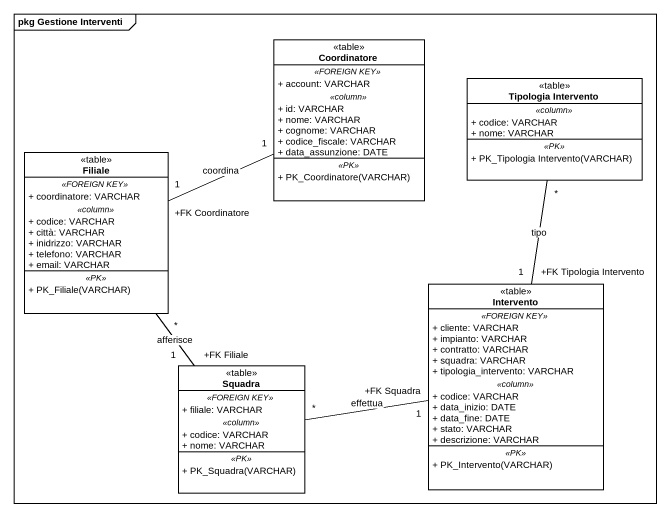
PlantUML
@startuml
mainframe pkg Gestione Interventi
hide circle
hide empty members
skinparam classAttributeIconSize 0
class Coordinatore <<table>> {
  .. <<FOREIGN KEY>> ..
  + account: VARCHAR
  .. <<column>> ..
  + id: VARCHAR
  + nome: VARCHAR
  + cognome: VARCHAR
  + codice_fiscale: VARCHAR
  + data_assunzione: DATE
  .. <<PK>> ..
  + PK_Coordinatore(VARCHAR)
}
class "Tipologia Intervento" as Tipologia_Intervento <<table>> {
  .. <<column>> ..
  + codice: VARCHAR
  + nome: VARCHAR
  .. <<PK>> ..
  + PK_Tipologia Intervento(VARCHAR)
}
class Filiale <<table>> {
  .. <<FOREIGN KEY>> ..
  + coordinatore: VARCHAR
  .. <<column>> ..
  + codice: VARCHAR
  + città: VARCHAR
  + inidrizzo: VARCHAR
  + telefono: VARCHAR
  + email: VARCHAR
  .. <<PK>> ..
  + PK_Filiale(VARCHAR)
}
class Intervento <<table>> {
  .. <<FOREIGN KEY>> ..
  + cliente: VARCHAR
  + impianto: VARCHAR
  + contratto: VARCHAR
  + squadra: VARCHAR
  + tipologia_intervento: VARCHAR
  .. <<column>> ..
  + codice: VARCHAR
  + data_inizio: DATE
  + data_fine: DATE
  + stato: VARCHAR
  + descrizione: VARCHAR
  .. <<PK>> ..
  + PK_Intervento(VARCHAR)
}
class Squadra <<table>> {
  .. <<FOREIGN KEY>> ..
  + filiale: VARCHAR
  .. <<column>> ..
  + codice: VARCHAR
  + nome: VARCHAR
  .. <<PK>> ..
  + PK_Squadra(VARCHAR)
}
Filiale "+FK Coordinatore\n1" -right- "1" Coordinatore : coordina
Intervento "+FK Tipologia Intervento\n1" -up- "*" Tipologia_Intervento : tipo
Intervento "+FK Squadra\n1" -left- "*" Squadra : effettua
Squadra "+FK Filiale\n1" -up- "*" Filiale : afferisce
@enduml
